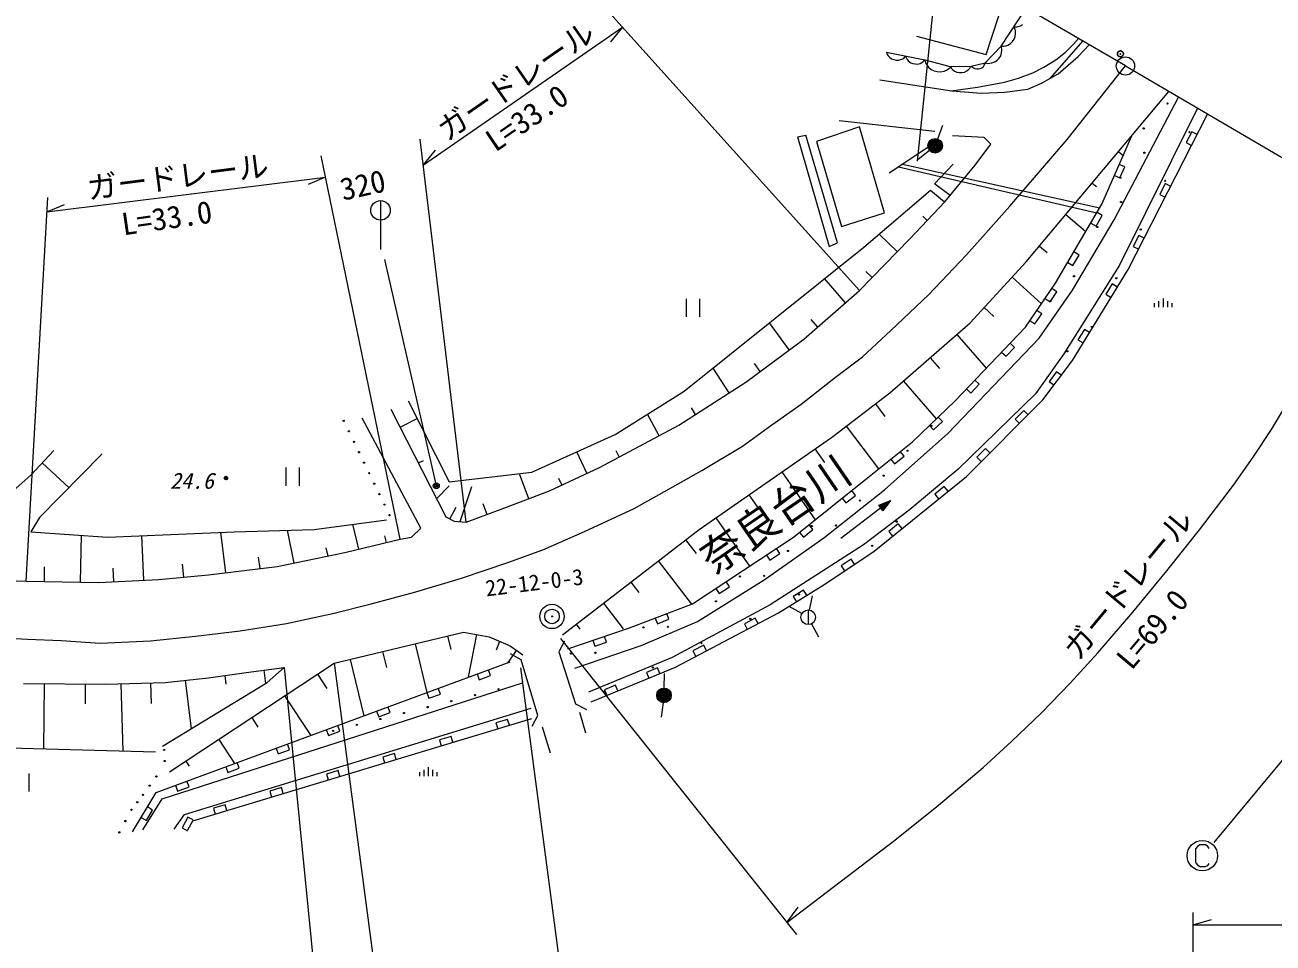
# Model space of a CAD drawing. Units: millimetres, scale not verified. Extents: x 40000 to 680000, y 20000 to 380000.
# Drawn here: x 352762 to 455216, y 243790 to 319149 of the extents above; entities that cross this region are included whole.
import ezdxf
from ezdxf.enums import TextEntityAlignment as Align

# ---------------------------------------------------------------- set-up
doc = ezdxf.new("R2010")
doc.units = ezdxf.units.MM
doc.header["$LTSCALE"] = 1000
doc.header["$PDMODE"] = 32
doc.header["$PDSIZE"] = 500
doc.linetypes.add('CHAIN', pattern=[18.5, 12, -1.5, 3.5, -1.5])
for name, color, linetype, lineweight in [('M-BGD', 7, 'Continuous', 13), ('M-BGD-EXST', 7, 'Continuous', 13), ('M-BMK', 2, 'CHAIN', 13), ('M-BMK-OTRS', 5, 'Continuous', 13), ('M-BMK-SRVR', 3, 'Continuous', 13), ('M-STR-HTXT', 7, 'Continuous', 13), ('M-STR-STRC', 7, 'Continuous', 13)]:
    doc.layers.add(name, color=color, linetype=linetype, lineweight=lineweight)
doc.layers.add('M-BMK-HTXT', color=7, linetype='Continuous')
doc.layers.add('M-OTRS', color=6, linetype='Continuous')
doc.styles.add('ＭＳ ゴシック', font='')
doc.styles.get('ＭＳ ゴシック').set_extended_font_data('MS Gothic')

msp = doc.modelspace()

# ---------------------------------------------------------------- linework, layer by layer
at = {"layer": 'M-BGD'}
for p, q in [((431669, 316730), (433248, 321535)), ((432896, 317412), (434960, 320535)), ((434039, 318797), (433943, 318997)), ((433943, 318997), (434153, 318988)), ((434071, 318639), (434039, 318797)), ((434082, 318450), (434071, 318639)), ((434153, 318988), (434303, 319018)), ((434303, 319018), (434472, 319079)), ((434472, 319079), (434681, 319200)), ((425943, 318230), (431669, 316730)), ((433454, 317499), (433675, 317626)), ((433675, 317626), (433832, 317795)), ((433832, 317795), (433958, 317985)), ((433958, 317985), (434052, 318197)), ((434052, 318197), (434082, 318450)), ((436938, 314779), (439595, 317829)), ((423490, 316912), (426625, 316276)), ((423490, 316912), (423552, 316736)), ((423552, 316736), (423627, 316623)), ((423627, 316623), (423733, 316504)), ((424932, 316456), (425058, 316594)), ((425058, 316594), (425120, 316418)), ((431578, 316049), (432896, 317412)), ((432727, 316418), (432858, 316608)), ((432858, 316608), (432935, 316851)), ((432896, 317412), (433117, 317402)), ((432956, 317201), (432898, 317415)), ((432935, 316851), (432958, 317040)), ((432958, 317040), (432956, 317201)), ((433117, 317402), (433275, 317435)), ((433275, 317435), (433454, 317499)), ((439212, 316549), (440115, 317525)), ((423733, 316504), (423902, 316371)), ((423902, 316371), (424084, 316302)), ((424084, 316302), (424272, 316264)), ((424272, 316264), (424467, 316257)), ((424467, 316257), (424674, 316313)), ((424674, 316313), (424819, 316381)), ((424819, 316381), (424932, 316456)), ((425120, 316418), (425195, 316305)), ((425195, 316305), (425301, 316185)), ((425301, 316185), (425470, 316053)), ((425470, 316053), (425652, 315984)), ((425652, 315984), (425840, 315945)), ((425840, 315945), (426035, 315939)), ((426035, 315939), (426242, 315995)), ((426242, 315995), (426387, 316063)), ((426387, 316063), (426500, 316138)), ((426500, 316138), (426626, 316276)), ((426625, 316276), (428715, 315731)), ((426625, 316276), (426697, 316030)), ((426697, 316030), (426792, 315869)), ((426792, 315869), (426928, 315697)), ((426928, 315697), (427151, 315502)), ((428570, 315541), (428754, 315721)), ((428715, 315731), (430442, 315776)), ((428715, 315731), (428822, 315564)), ((428822, 315564), (428926, 315464)), ((430218, 315498), (430317, 315603)), ((430317, 315603), (430415, 315775)), ((430442, 315776), (431578, 316049)), ((430442, 315776), (430540, 315676)), ((430540, 315676), (430627, 315623)), ((430627, 315623), (430737, 315575)), ((430737, 315575), (430894, 315539)), ((431039, 315549), (431179, 315583)), ((431179, 315583), (431314, 315640)), ((431314, 315640), (431437, 315744)), ((431437, 315744), (431513, 315836)), ((431513, 315836), (431567, 315923)), ((431567, 315923), (431609, 316056)), ((431578, 316049), (431794, 315999)), ((431794, 315999), (431955, 316001)), ((431955, 316001), (432142, 316032)), ((432142, 316032), (432383, 316116)), ((432383, 316116), (432569, 316254)), ((432569, 316254), (432727, 316418)), ((437576, 315140), (439212, 316549)), ((422944, 314640), (428851, 313731)), ((427151, 315502), (427395, 315393)), ((427395, 315393), (427650, 315326)), ((427650, 315326), (427917, 315302)), ((427917, 315302), (428206, 315363)), ((428206, 315363), (428409, 315447)), ((428409, 315447), (428570, 315541)), ((428926, 315464), (429065, 315366)), ((429065, 315366), (429271, 315269)), ((429271, 315269), (429476, 315241)), ((429476, 315241), (429680, 315246)), ((429680, 315246), (429883, 315285)), ((429883, 315285), (430084, 315393)), ((430084, 315393), (430218, 315498)), ((430894, 315539), (431039, 315549)), ((436213, 314368), (437576, 315140)), ((428851, 313731), (431260, 313550)), ((431260, 313550), (433168, 313641)), ((433168, 313641), (435077, 313868)), ((434961, 299706), (446661, 313697)), ((435077, 313868), (436213, 314368)), ((442168, 303148), (447461, 313229)), ((449002, 312327), (442600, 299421)), ((443331, 299066), (449842, 311835)), ((421279, 310775), (417735, 309594)), ((427459, 310412), (419598, 311275)), ((423324, 303732), (421279, 310775)), ((427690, 309795), (428121, 310915)), ((416190, 309957), (416871, 310094)), ((416190, 309957), (418780, 300960)), ((419461, 301279), (416871, 310094)), ((417735, 309594), (419779, 302596)), ((431503, 309912), (428913, 310048)), ((432048, 309367), (431503, 309912)), ((441170, 304436), (443615, 310055)), ((448538, 310379), (448084, 309488)), ((448084, 309488), (448530, 309261)), ((448984, 310152), (448538, 310379)), ((423705, 307008), (426886, 309109)), ((427010, 308855), (426081, 308095)), ((430776, 307640), (432048, 309367)), ((442534, 308761), (442914, 308443)), ((424475, 307516), (440749, 303720)), ((424803, 307733), (441002, 304151)), ((427414, 306095), (428959, 307731)), ((428276, 304641), (430776, 307640)), ((443051, 307505), (442592, 307704)), ((442651, 306588), (443051, 307505)), ((442193, 306787), (442651, 306588)), ((421617, 300900), (427096, 305595)), ((427096, 305595), (428260, 304623)), ((428698, 305147), (427414, 306095)), ((440370, 306174), (440712, 305888)), ((446368, 306123), (445914, 305232)), ((446814, 305896), (446368, 306123)), ((425414, 301597), (428276, 304641)), ((437364, 297961), (441170, 304436)), ((445914, 305232), (446359, 305005)), ((419779, 302596), (423324, 303732)), ((426837, 303110), (426459, 303465)), ((438206, 303587), (439859, 302205)), ((440692, 302636), (441199, 303498)), ((441199, 303498), (440768, 303752)), ((438759, 297376), (442168, 303148)), ((440261, 302890), (440692, 302636)), ((418780, 300960), (419461, 301279)), ((421277, 297350), (425414, 301597)), ((424380, 300535), (422887, 301989)), ((444198, 301866), (443744, 300975)), ((444643, 301639), (444198, 301866)), ((406883, 289084), (421617, 300900)), ((436043, 300999), (436668, 300477)), ((438789, 299399), (439296, 300261)), ((439296, 300261), (438865, 300514)), ((443744, 300975), (444189, 300748)), ((430361, 294698), (434961, 299706)), ((442600, 299421), (438044, 292153)), ((438358, 299652), (438789, 299399)), ((420133, 296351), (418408, 298327)), ((422312, 298411), (421797, 298913)), ((433811, 298454), (436200, 296260)), ((438742, 291614), (443331, 299066)), ((416698, 293353), (421277, 297350)), ((434885, 294339), (437364, 297961)), ((436012, 293429), (438759, 297376)), ((436912, 296415), (437477, 297241)), ((437477, 297241), (437064, 297523)), ((442020, 297890), (441496, 297039)), ((442446, 297628), (442020, 297890)), ((407035, 296680), (407035, 295180)), ((408175, 295180), (408175, 296680)), ((436500, 296698), (436912, 296415)), ((441496, 297039), (441922, 296777)), ((445464, 296305), (445464, 295975)), ((445824, 296485), (445824, 295975)), ((446184, 296695), (446184, 295975)), ((446544, 296485), (446544, 295975)), ((446904, 296305), (446904, 295975)), ((431511, 295950), (432296, 295229)), ((435673, 294604), (436237, 295429)), ((436237, 295429), (435825, 295712)), ((415505, 292473), (413870, 294688)), ((417843, 294352), (417300, 294974)), ((423772, 288961), (430361, 294698)), ((429114, 288295), (434885, 294339)), ((435260, 294886), (435673, 294604)), ((439726, 294164), (439201, 293313)), ((440151, 293902), (439726, 294164)), ((411927, 289831), (416698, 293353)), ((428523, 285604), (436012, 293429)), ((429263, 293742), (431672, 290974)), ((433986, 292673), (433624, 293018)), ((439201, 293313), (439627, 293051)), ((432933, 292295), (433295, 291949)), ((433295, 291949), (433986, 292673)), ((438044, 292153), (435715, 288859)), ((410557, 288949), (409248, 290981)), ((413119, 290712), (412650, 291348)), ((427067, 291829), (427842, 290938)), ((436331, 288367), (438742, 291614)), ((431100, 289651), (430739, 289996)), ((437433, 290690), (436837, 289887)), ((437835, 290392), (437433, 290690)), ((401203, 285534), (406883, 289084)), ((406446, 286302), (411927, 289831)), ((418965, 285292), (423772, 288961)), ((424870, 289917), (427573, 286814)), ((430048, 289273), (430410, 288928)), ((430410, 288928), (431100, 289651)), ((436837, 289887), (437239, 289589)), ((384212, 288294), (387584, 281638)), ((422570, 288044), (423359, 287010)), ((425615, 284933), (429114, 288295)), ((435715, 288859), (429340, 282664)), ((430043, 282097), (436331, 288367)), ((385261, 277833), (380444, 286876)), ((382807, 287603), (387305, 278787)), ((404813, 285436), (403875, 287204)), ((407816, 287184), (407474, 287715)), ((428072, 286600), (427725, 286960)), ((434760, 287506), (434052, 286800)), ((435113, 287152), (434760, 287506)), ((383557, 286133), (384947, 286843)), ((399915, 282837), (406446, 286302)), ((420167, 286210), (422841, 282705)), ((427004, 286267), (427351, 285907)), ((427351, 285907), (428072, 286600)), ((434052, 286800), (434405, 286446)), ((394369, 282428), (401203, 285534)), ((408113, 277748), (418965, 285292)), ((422073, 282083), (425615, 284933)), ((423323, 280986), (428523, 285604)), ((355141, 284230), (353232, 282185)), ((359096, 283945), (353948, 278709)), ((398892, 282354), (398064, 284107)), ((401548, 283703), (401293, 284184)), ((417609, 284349), (418391, 283224)), ((424931, 283742), (424618, 284132)), ((431616, 284371), (430908, 283665)), ((431969, 284017), (431616, 284371)), ((354187, 283207), (356368, 281171)), ((374170, 282813), (374170, 281313)), ((375310, 281313), (375310, 282813)), ((385056, 283195), (385471, 283406)), ((395825, 280906), (399915, 282837)), ((423838, 283506), (424151, 283116)), ((424151, 283116), (424931, 283742)), ((430908, 283665), (431261, 283311)), ((353232, 282185), (350824, 280049)), ((387584, 281638), (394369, 282428)), ((394115, 280263), (393346, 282309)), ((396847, 281389), (396595, 281924)), ((414896, 282463), (417634, 278525)), ((415852, 277095), (422073, 282083)), ((422482, 275961), (430043, 282097)), ((429340, 282664), (425350, 279322)), ((386556, 280257), (387576, 281306)), ((388487, 278378), (389438, 281277)), ((392076, 279486), (395825, 280906)), ((418350, 277040), (423323, 280986)), ((420940, 280538), (420627, 280928)), ((428226, 281266), (427450, 280636)), ((428541, 280878), (428226, 281266)), ((390696, 278976), (390369, 279845)), ((412183, 280577), (413027, 279364)), ((423823, 280105), (419741, 276999)), ((419847, 280302), (420160, 279912)), ((420160, 279912), (420940, 280538)), ((422858, 279723), (423823, 280105)), ((423197, 279277), (422858, 279723)), ((422938, 279683), (423600, 279936)), ((423018, 279644), (423473, 279839)), ((423473, 279839), (423164, 279453)), ((423600, 279936), (423180, 279365)), ((423823, 280105), (423197, 279277)), ((427450, 280636), (427765, 280248)), ((353948, 278709), (353238, 277555)), ((387305, 278787), (387987, 278424)), ((387646, 278606), (388165, 279578)), ((388987, 278333), (392076, 279486)), ((409470, 278691), (412234, 274716)), ((425350, 279322), (421601, 276482)), ((423180, 279365), (422938, 279683)), ((423164, 279453), (423018, 279644)), ((423099, 279604), (423282, 279694)), ((423147, 279541), (423099, 279604)), ((423282, 279694), (423147, 279541)), ((369923, 277555), (376490, 277733)), ((374856, 274983), (374307, 277674)), ((376490, 277733), (382437, 278532)), ((380166, 276109), (379670, 278160)), ((384488, 277106), (385261, 277833)), ((387987, 278424), (388987, 278333)), ((396881, 269097), (408113, 277748)), ((416666, 277107), (417446, 277733)), ((417446, 277733), (417133, 278123)), ((424445, 278198), (423669, 277568)), ((424761, 277810), (424445, 278198)), ((353238, 277555), (359539, 277112)), ((357325, 273421), (357399, 277262)), ((359539, 277112), (369923, 277555)), ((362517, 273563), (362348, 277232)), ((369248, 274188), (368845, 277509)), ((379031, 275835), (383569, 276932)), ((382434, 276657), (382303, 277202)), ((383569, 276932), (384488, 277106)), ((406990, 276883), (407851, 275765)), ((407559, 271642), (415852, 277095)), ((413444, 273596), (418350, 277040)), ((416353, 277497), (416666, 277107)), ((423669, 277568), (423984, 277180)), ((373465, 274699), (379031, 275835)), ((377640, 275551), (377500, 276233)), ((413625, 275630), (413900, 275213)), ((413900, 275213), (414735, 275762)), ((421601, 276482), (413933, 271540)), ((414735, 275762), (414461, 276180)), ((418411, 273256), (422482, 275961)), ((354354, 273478), (354377, 274676)), ((365797, 273818), (365694, 274882)), ((367842, 274017), (373465, 274699)), ((372059, 274528), (371947, 275451)), ((404744, 275153), (407472, 271610)), ((420586, 275301), (419753, 274748)), ((419753, 274748), (420030, 274332)), ((420863, 274885), (420586, 275301)), ((349915, 273597), (352869, 273506)), ((358811, 273392), (363752, 273620)), ((360046, 273449), (359995, 274552)), ((363752, 273620), (367842, 274017)), ((407983, 270194), (413444, 273596)), ((352869, 273506), (358811, 273392)), ((402497, 273423), (403149, 272576)), ((409479, 272904), (409754, 272486)), ((409754, 272486), (410589, 273036)), ((410589, 273036), (410314, 273453)), ((414614, 270890), (418411, 273256)), ((416672, 272762), (415824, 272233)), ((416937, 272337), (416672, 272762)), ((400251, 271692), (401871, 269588)), ((402391, 269654), (407559, 271642)), ((413933, 271540), (405897, 267220)), ((415824, 272233), (416088, 271808)), ((417174, 271118), (417401, 272297)), ((405621, 270361), (405442, 270827)), ((406152, 266440), (414614, 270890)), ((416540, 270827), (415498, 271422)), ((417061, 271129), (417061, 269929)), ((397336, 267950), (402391, 269654)), ((398004, 269962), (398324, 269546)), ((403359, 268216), (407983, 270194)), ((404508, 270468), (404688, 270002)), ((404688, 270002), (405621, 270361)), ((412708, 270453), (411823, 269987)), ((411823, 269987), (412056, 269545)), ((412941, 270010), (412708, 270453)), ((417338, 269997), (417894, 268933)), ((378133, 266750), (388775, 269321)), ((387444, 269000), (387712, 267892)), ((388775, 269321), (390865, 268912)), ((389820, 269116), (389132, 265601)), ((390865, 268912), (392592, 268185)), ((391728, 268548), (391431, 267842)), ((397054, 268574), (396595, 267685)), ((399389, 268642), (399549, 268168)), ((399549, 268168), (400497, 268488)), ((400497, 268488), (400337, 268962)), ((382124, 267714), (382436, 266419)), ((384784, 268357), (385751, 264353)), ((393114, 267821), (392411, 266811)), ((392592, 268185), (393637, 267458)), ((393505, 267049), (392626, 267526)), ((396595, 267685), (397958, 263414)), ((397892, 266355), (403359, 268216)), ((408477, 268228), (407592, 267762)), ((407592, 267762), (407825, 267320)), ((408710, 267785), (408477, 268228)), ((363524, 256148), (392605, 266883)), ((364615, 257832), (378133, 266750)), ((370934, 266007), (374029, 266403)), ((372638, 265167), (374029, 266403)), ((379463, 267071), (380581, 262444)), ((394868, 262460), (393505, 267049)), ((405897, 267220), (399025, 264380)), ((399252, 263585), (406152, 266440)), ((404697, 266380), (403773, 265997)), ((404889, 265918), (404697, 266380)), ((364276, 265187), (367817, 265565)), ((365905, 265361), (366402, 261373)), ((367817, 265565), (370934, 266007)), ((369157, 265755), (369248, 265028)), ((372539, 265107), (372404, 266195)), ((376781, 265858), (377548, 264696)), ((389879, 265876), (390052, 265407)), ((390052, 265407), (390990, 265754)), ((390990, 265754), (390817, 266223)), ((403773, 265997), (403965, 265535)), ((405236, 264720), (405270, 265920)), ((352656, 265106), (359405, 265042)), ((354344, 265090), (354293, 259742)), ((357718, 265058), (357702, 263436)), ((359405, 265042), (364276, 265187)), ((360623, 265078), (360787, 259568)), ((363058, 265151), (363109, 263456)), ((364035, 255636), (393602, 265153)), ((364050, 259942), (372638, 265167)), ((385752, 264353), (385925, 263884)), ((386863, 264230), (386690, 264699)), ((401248, 264952), (400323, 264570)), ((400323, 264570), (400515, 264108)), ((401439, 264490), (401248, 264952)), ((374078, 264075), (376216, 260833)), ((385925, 263884), (386863, 264230)), ((397958, 263414), (398847, 262955)), ((405142, 263525), (404986, 262335)), ((365852, 254330), (394309, 263077)), ((371374, 262291), (371891, 261508)), ((381625, 262830), (381798, 262361)), ((381798, 262361), (382736, 262707)), ((382736, 262707), (382563, 263176)), ((394392, 261580), (394868, 262460)), ((398280, 262748), (398777, 261044)), ((366534, 253819), (394366, 262225)), ((377498, 261306), (377672, 260837)), ((378610, 261183), (378437, 261653)), ((392380, 262148), (391423, 261859)), ((391423, 261859), (391568, 261380)), ((392525, 261669), (392380, 262148)), ((395227, 261541), (395866, 259411)), ((368670, 260508), (369975, 258529)), ((377672, 260837), (378610, 261183)), ((387742, 260747), (386784, 260458)), ((386784, 260458), (386929, 259979)), ((387886, 260268), (387742, 260747)), ((347580, 259922), (363483, 259496)), ((373372, 259783), (373545, 259314)), ((373545, 259314), (374483, 259660)), ((374483, 259660), (374310, 260129)), ((383103, 259346), (382146, 259057)), ((383248, 258867), (383103, 259346)), ((365967, 258724), (366233, 258320)), ((369245, 258260), (369418, 257790)), ((370356, 258137), (370183, 258606)), ((382146, 259057), (382290, 258578)), ((385862, 258214), (385862, 257494)), ((353106, 256217), (353106, 257717)), ((369418, 257790), (370356, 258137)), ((378465, 257945), (377507, 257656)), ((377507, 257656), (377652, 257177)), ((378609, 257466), (378465, 257945)), ((385142, 257824), (385142, 257494)), ((385502, 258004), (385502, 257494)), ((386222, 258004), (386222, 257494)), ((386582, 257824), (386582, 257494)), ((361593, 252910), (363524, 256148)), ((365118, 256736), (365291, 256267)), ((365291, 256267), (366229, 256613)), ((366229, 256613), (366056, 257082)), ((373826, 256544), (372869, 256254)), ((372869, 256254), (373013, 255776)), ((373971, 256065), (373826, 256544)), ((362445, 253080), (364035, 255636)), ((369187, 255143), (368230, 254853)), ((369332, 254664), (369187, 255143)), ((362302, 254099), (362731, 253843)), ((362731, 253843), (363244, 254702)), ((363244, 254702), (362814, 254958)), ((365000, 253137), (365852, 254330)), ((366132, 254127), (365658, 253246)), ((366572, 253890), (366132, 254127)), ((368230, 254853), (368375, 254375)), ((365658, 253246), (366098, 253009)), ((366136, 253080), (366534, 253819))]:
    msp.add_line(p, q, dxfattribs=at)
msp.add_lwpolyline([(428765, 313745), (430943, 314048), (433174, 314464), (434333, 314780), (435503, 315225), (436398, 315673), (437394, 316295), (438179, 316916), (438827, 317563), (439249, 318031)], dxfattribs=at)
for centre, radius in [((446556, 312704), 50), ((444602, 310658), 50), ((427474, 309235), 600), ((427474, 309235), 528), ((427474, 309235), 456), ((427474, 309235), 384), ((427474, 309235), 312), ((427474, 309235), 240), ((448363, 310349), 50), ((427474, 309235), 168), ((427474, 309235), 96), ((427474, 309235), 24), ((444648, 308659), 50), ((442695, 306613), 50), ((446358, 306352), 50), ((442741, 304614), 50), ((440788, 302568), 50), ((444352, 302355), 50), ((438881, 298523), 50), ((442346, 298358), 50), ((436927, 296478), 50), ((440340, 294361), 50), ((438337, 292364), 50), ((378929, 286656), 50), ((379347, 285796), 50), ((427161, 286249), 50), ((379765, 284936), 50), ((380183, 284076), 50), ((425207, 284204), 50), ((380601, 283216), 50), ((369266, 281956), 150), ((369266, 281956), 90), ((369266, 281956), 30), ((381019, 282356), 50), ((423254, 282158), 50), ((381437, 281496), 50), ((381855, 280637), 50), ((382273, 279777), 50), ((421301, 280113), 50), ((382691, 278917), 50), ((417348, 278021), 50), ((419347, 278067), 50), ((424317, 278384), 50), ((415395, 275975), 50), ((422314, 276387), 50), ((411442, 273884), 50), ((413441, 273930), 50), ((409489, 271838), 50), ((416308, 272396), 50), ((417061, 270529), 600), ((403536, 269700), 50), ((405536, 269746), 50), ((412305, 270402), 50), ((408302, 268407), 50), ((397584, 267562), 50), ((399584, 267608), 50), ((404300, 266413), 50), ((391637, 264629), 50), ((400297, 264419), 50), ((405220, 264120), 600), ((405220, 264120), 528), ((405220, 264120), 456), ((405220, 264120), 384), ((405220, 264120), 312), ((405220, 264120), 240), ((387759, 263649), 50), ((389698, 264139), 50), ((405220, 264120), 168), ((405220, 264120), 96), ((405220, 264120), 24), ((383881, 262669), 50), ((385820, 263159), 50), ((380003, 261689), 50), ((381942, 262179), 50), ((378064, 261199), 50), ((364186, 259639), 50), ((364231, 258731), 50), ((363550, 257458), 50), ((363004, 256709), 50), ((361982, 255345), 50), ((362459, 255959), 50), ((361505, 254732), 50), ((361005, 253800), 50), ((360505, 252869), 50)]:
    msp.add_circle(centre, radius, dxfattribs=at)
at = {"layer": 'M-BGD-EXST'}
for p, q in [((461260, 265207), (450354, 252030)), ((449011, 251709), (448861, 251509)), ((448861, 251509), (448861, 250409)), ((449211, 251859), (449011, 251709)), ((449661, 251859), (449211, 251859)), ((449861, 251709), (449661, 251859)), ((449961, 251559), (449861, 251709)), ((448861, 250409), (449011, 250209)), ((449011, 250209), (449211, 250059)), ((449211, 250059), (449661, 250059)), ((449661, 250059), (449861, 250159)), ((449861, 250159), (449961, 250309))]:
    msp.add_line(p, q, dxfattribs=at)
msp.add_circle((449411, 250959), 1250, dxfattribs=at)
at = {"layer": 'M-BMK'}
for p, q in [((438320, 309760), (443101, 315781)), ((433614, 304277), (438320, 309760)), ((430050, 300276), (433614, 304277)), ((426923, 297004), (430050, 300276)), ((423849, 294058), (426923, 297004)), ((421523, 291913), (423849, 294058)), ((419305, 290241), (421523, 291913)), ((416485, 288021), (419305, 290241)), ((414086, 286313), (416485, 288021)), ((411651, 284568), (414086, 286313)), ((408321, 282585), (411651, 284568)), ((405958, 281240), (408321, 282585)), ((402760, 279459), (405958, 281240)), ((398685, 277567), (402760, 279459)), ((395268, 276077), (398685, 277567)), ((392396, 275023), (395268, 276077)), ((388594, 273750), (392396, 275023)), ((384849, 272623), (388594, 273750)), ((381178, 271641), (384849, 272623)), ((378148, 270859), (381178, 271641)), ((374222, 270023), (378148, 270859)), ((370441, 269405), (374222, 270023)), ((349232, 268951), (352976, 268733)), ((352976, 268733), (355739, 268624)), ((355739, 268624), (358925, 268394)), ((358925, 268394), (363062, 268605)), ((363062, 268605), (366770, 268969)), ((366770, 268969), (370441, 269405))]:
    msp.add_line(p, q, dxfattribs=at)
at = {"layer": 'M-BMK-OTRS'}
for q in [(417342, 330824), (467130, 301714)]:
    msp.add_line((443101, 315781), q, dxfattribs=at)
at = {"layer": 'M-BMK-SRVR'}
for centre, radius in [((443101, 315781), 750), ((443101, 315781), 30), ((396028, 270598), 1000), ((396028, 270598), 600), ((396028, 270598), 40)]:
    msp.add_circle(centre, radius, dxfattribs=at)
at = {"layer": 'M-OTRS'}
msp.add_point((442691, 316779), dxfattribs=at)
at = {"layer": 'M-STR-HTXT'}
for p, q in [((426034, 307973), (428560, 332573)), ((421277, 297350), (400292, 320663)), ((385471, 307661), (401825, 318960)), ((401825, 318960), (400829, 317761)), ((388987, 278333), (385218, 309775)), ((383569, 276932), (377087, 308395)), ((385471, 307661), (386467, 308860)), ((354569, 303799), (377446, 306653)), ((377446, 306653), (376009, 306051)), ((352869, 273506), (354637, 304999)), ((354569, 303799), (356006, 304401)), ((396718, 268783), (416097, 244481)), ((374029, 266403), (377011, 236274)), ((378133, 266750), (382134, 236617)), ((393441, 266376), (397205, 237871)), ((415294, 245488), (424176, 252223)), ((415294, 245488), (416236, 246729)), ((448651, 235619), (448651, 246292)), ((448651, 245292), (450151, 245712)), ((448651, 245292), (484062, 245292))]:
    msp.add_line(p, q, dxfattribs=at)
msp.add_lwpolyline([(424175, 252223), (427755, 255114), (431422, 258211), (433751, 260321), (436197, 262685), (438567, 265126), (440841, 267614), (443709, 270948), (446501, 274351), (449190, 277715), (451980, 281376), (453596, 283661), (455080, 285931), (456722, 288673), (458280, 291470), (460806, 296259)], dxfattribs=at)
at = {"layer": 'M-STR-STRC'}
for p, q in [((381952, 304729), (381952, 300729)), ((382264, 299892), (386524, 281319))]:
    msp.add_line(p, q, dxfattribs=at)
for centre, radius in [((381952, 303929), 800), ((386524, 281319), 250), ((386524, 281319), 150), ((386524, 281319), 50)]:
    msp.add_circle(centre, radius, dxfattribs=at)

# ---------------------------------------------------------------- texts
at = {"layer": 'M-BGD', "style": 'ＭＳ ゴシック', "oblique": 15}
msp.add_text('24.6', height=1320, dxfattribs=at).set_placement((364663, 280677), align=Align.BOTTOM_LEFT)
at = {"layer": 'M-BMK-HTXT', "style": 'ＭＳ ゴシック'}
msp.add_text('奈良台川', height=2566, rotation=34.5, dxfattribs=at).set_placement((409725, 273310), align=Align.BOTTOM_LEFT)
at = {"layer": 'M-BMK-SRVR', "style": 'ＭＳ ゴシック'}
msp.add_text('22-12-0-3', height=1320, rotation=7, dxfattribs=at).set_placement((390694, 271847), align=Align.BOTTOM_LEFT)
at = {"layer": 'M-STR-HTXT', "style": 'ＭＳ ゴシック'}
for s, rotation, p in [('ガードレール', 34.7, (387721, 309110)), ('L=33.0', 34.1, (391685, 308209)), ('ガードレール', 7.3, (358051, 304295)), ('L=33.0', 8.2, (360911, 301328)), ('ガードレール', 50.3, (439653, 266545)), ('L=69.0', 49.9, (444016, 265750))]:
    msp.add_text(s, height=1833, rotation=rotation, dxfattribs=at).set_placement(p, align=Align.BOTTOM_LEFT)
at = {"layer": 'M-STR-STRC', "style": 'ＭＳ ゴシック'}
msp.add_text('320', height=1833, rotation=12.4, dxfattribs=at).set_placement((378981, 304177), align=Align.BOTTOM_LEFT)

doc.saveas('drawing.dxf')
